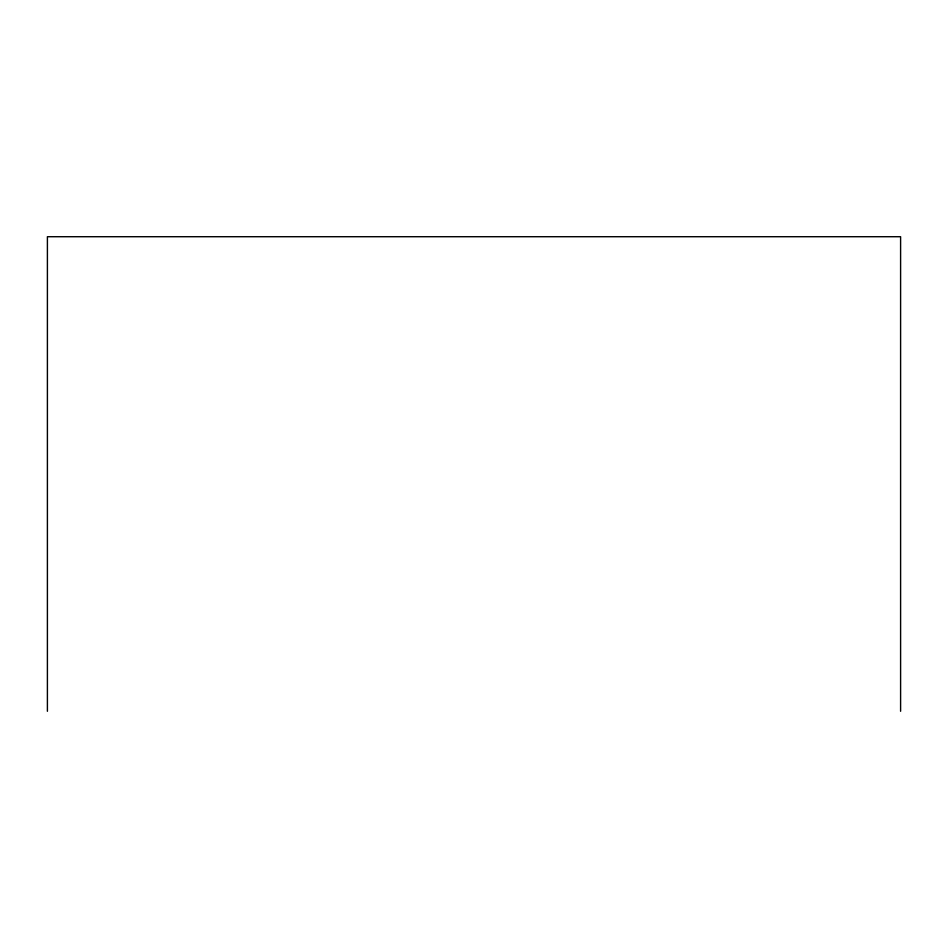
<?xml version="1.0" encoding="UTF-8"?>
<svg xmlns="http://www.w3.org/2000/svg" width="948" height="948" viewBox="0 0 948 948"><rect width="100%" height="100%" fill="white"/><g stroke="black" fill="none" stroke-linecap="round" stroke-linejoin="round"><path stroke-width="1.42" d="M900.6 711.284L900.6 236.716L47.4 236.716L47.4 711.284"/></g></svg>
